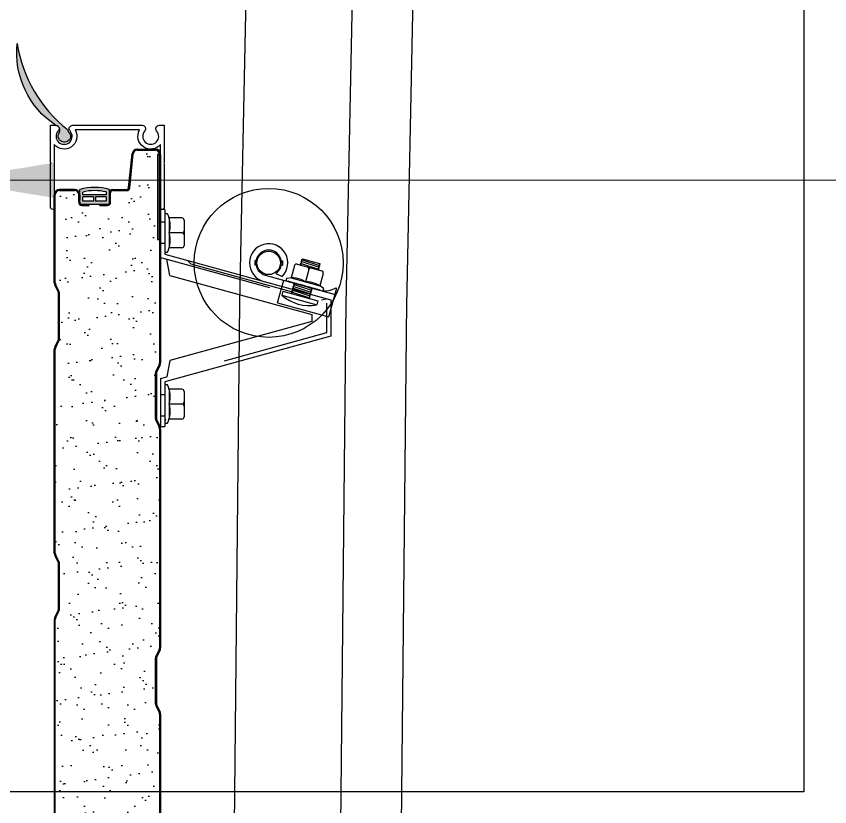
# Model space of a CAD drawing. Header units: millimetres. Extents: x 909 to 159266, y 137 to 21462.
# Drawn here: x 96331.7 to 96713.9, y 15149 to 15520.6 of the extents above; entities that cross this region are included whole.
import ezdxf

# ---------------------------------------------------------------- set-up
doc = ezdxf.new("R2010")
doc.units = ezdxf.units.MM
doc.header["$LTSCALE"] = 50
doc.header["$MEASUREMENT"] = 0
doc.linetypes.add('HIDDEN', pattern=[2, 1, -1])
doc.layers.add('OHD Panel', color=5, linetype='Continuous')
doc.layers.add('OHD Track', color=4, linetype='Continuous')
doc.styles.get("Standard").update_dxf_attribs({"font": 'NanumGothicBold.ttf'})
doc.dimstyles.new('ISO-25', dxfattribs={"dimtxt": 2.5, "dimasz": 2.5, "dimexe": 1.25, "dimexo": 0.625, "dimtad": 1, "dimtxsty": 'Standard', "dimcen": 2.5, "dimadec": 0, "dimazin": 0, "dimtfac": 1, "dimtmove": 0, "dimatfit": 3, "dimfxl": 1, "dimarcsym": 0})

# ---------------------------------------------------------------- blocks, each defined once
blk = doc.blocks.new('3인치 TOP HINGE 단면')
for p, q in [((167695.0146598873, -46776.09002861226, 2.23086956556949e-06), (167695.0146598874, -46798.61333372472, 2.23086956556949e-06)), ((167697.0146598874, -46776.09002861224, 2.23086956556949e-06), (167695.0146598874, -46776.09002861225, 2.23086956556949e-06)), ((167697.0146598874, -46776.09002861225, 2.23086956556949e-06), (167697.0146598874, -46797.09002861224, 2.23086956556949e-06)), ((167698.2396320476, -46778.09002861224, 2.23086956556949e-06), (167697.0146598873, -46778.09002861226, 2.23086956556949e-06)), ((167705.0146598873, -46780.09002861215, 2.23086956556949e-06), (167699.0146598873, -46780.09002861224, 2.23086956556949e-06)), ((167699.0146598873, -46780.09002861224, 2.23086956556949e-06), (167699.0146598874, -46794.09002861221, 2.23086956556949e-06)), ((167706.0146598873, -46781.09002861215, 2.23086956556949e-06), (167706.0146598874, -46793.09002861215, 2.23086956556949e-06)), ((167705.0146598874, -46787.09002861217, 2.23086956556949e-06), (167699.0146598874, -46787.09002861224, 2.23086956556949e-06)), ((167705.0146598874, -46794.09002861217, 2.23086956556949e-06), (167699.0146598874, -46794.09002861221, 2.23086956556949e-06)), ((167697.0146598875, -46796.09002861224, 2.23086956556949e-06), (167698.2396320478, -46796.09002861224, 2.23086956556949e-06)), ((167697.0146598874, -46797.09002861224, 2.23086956556949e-06), (167775.0146598874, -46818.59002861224, 2.23086956556949e-06)), ((167695.0146598874, -46798.61333372472, 2.23086956556949e-06), (167698.0146598874, -46799.44025680166, 2.23086956556949e-06)), ((167699.3603860672, -46807.07224921927, 2.23086956556949e-06), (167698.0146598874, -46799.44025680166, 2.23086956556949e-06)), ((167740.3882609627, -46800.2006870388, 2.23086956556949e-06), (167739.2965878759, -46800.2006870388, 2.23086956556949e-06)), ((167739.2965878759, -46800.2006870388, 2.23086956556949e-06), (167739.2965878759, -46802.2006870388, 2.23086956556949e-06)), ((167751.2049147891, -46800.2006870388, 2.23086956556949e-06), (167752.2965878759, -46800.2006870388, 2.23086956556949e-06)), ((167752.2965878759, -46800.2006870388, 2.23086956556949e-06), (167752.2965878759, -46802.2006870388, 2.23086956556949e-06)), ((167759.1603028955, -46801.77239440753, 2.23086956556949e-06), (167770.7288696056, -46804.96116600071, 2.23086956556949e-06)), ((167760.7401033922, -46802.20785223675, 2.23086956556949e-06), (167761.0023687574, -46802.0589276828, 2.23086956556949e-06)), ((167769.357021238, -46804.29329733111, 2.23086956556949e-06), (167760.8001751397, -46801.46789738462, 2.23086956556949e-06)), ((167761.0364734667, -46801.9351989697, 2.23086956556949e-06), (167760.8092287662, -46801.53500697642, 2.23086956556949e-06)), ((167760.8433334756, -46801.4112782634, 2.23086956556949e-06), (167761.24352547, -46801.18403356324, 2.23086956556949e-06)), ((167769.5981779505, -46803.41840321067, 2.23086956556949e-06), (167761.0413318525, -46800.59300326413, 2.23086956556949e-06)), ((167761.2776301793, -46801.06030485025, 2.23086956556949e-06), (167761.050385479, -46800.66011285494, 2.23086956556949e-06)), ((167761.0844901884, -46800.53638414192, 2.23086956556949e-06), (167761.4846821828, -46800.30913944179, 2.23086956556949e-06)), ((167769.8393346633, -46802.54350909016, 2.23086956556949e-06), (167761.2824885654, -46799.71810914365, 2.23086956556949e-06)), ((167761.5187868921, -46800.18541072865, 2.23086956556949e-06), (167761.291542192, -46799.78521873459, 2.23086956556949e-06)), ((167761.3256469014, -46799.66149002152, 2.23086956556949e-06), (167761.7720672346, -46799.40799505837, 2.23086956556949e-06)), ((167769.9050316261, -46801.62220170947, 2.23086956556949e-06), (167761.8409949077, -46799.3994223575, 2.23086956556949e-06)), ((167769.8302810366, -46802.4763994992, 2.23086956556949e-06), (167769.6030363363, -46802.07620750641, 2.23086956556949e-06)), ((167769.6371410456, -46801.9524787933, 2.23086956556949e-06), (167769.9257279567, -46801.78860783276, 2.23086956556949e-06)), ((167740.3882609627, -46802.2006870388, 2.23086956556949e-06), (167739.2965878759, -46802.2006870388, 2.23086956556949e-06)), ((167751.2049147891, -46802.2006870388, 2.23086956556949e-06), (167752.2965878759, -46802.2006870388, 2.23086956556949e-06)), ((167757.9305247036, -46802.47071066727, 2.23086956556949e-06), (167756.336138907, -46808.25499402234, 2.23086956556949e-06)), ((167764.6788552845, -46804.33082742996, 2.23086956556949e-06), (167763.0844694879, -46810.11511078502, 2.23086956556949e-06)), ((167769.0515975381, -46804.49884100773, 2.23086956556949e-06), (167769.3138629018, -46804.34991645422, 2.23086956556949e-06)), ((167769.3479676111, -46804.22618774117, 2.23086956556949e-06), (167769.1207229112, -46803.82599574619, 2.23086956556949e-06)), ((167769.1548276205, -46803.70226703309, 2.23086956556949e-06), (167769.5550196145, -46803.47502233293, 2.23086956556949e-06)), ((167769.5891243239, -46803.35129361979, 2.23086956556949e-06), (167769.3618796238, -46802.95110162577, 2.23086956556949e-06)), ((167769.3959843332, -46802.82737291262, 2.23086956556949e-06), (167769.7961763274, -46802.60012821241, 2.23086956556949e-06)), ((167699.3603860672, -46807.07224921927, 2.23086956556949e-06), (167766.0146598874, -46825.44490161843, 2.23086956556949e-06)), ((167744.2022020793, -46806.98497039387, 2.23086956556949e-06), (167776.979807758, -46816.01982324119, 2.23086956556949e-06)), ((167749.1277212201, -46806.1910327826, 2.23086956556949e-06), (167752.1148030207, -46807.61006746002, 2.23086956556949e-06)), ((167749.9555864848, -46819.98106857302, 2.23086956556949e-06), (167752.8786271119, -46809.37654908875, 2.23086956556949e-06)), ((167754.2020955587, -46808.47069552893, 2.23086956556949e-06), (167753.8765825231, -46809.65162654183, 2.23086956556949e-06)), ((167754.9057338356, -46809.6811659376, 2.23086956556949e-06), (167754.8406297489, -46809.91735750793, 2.23086956556949e-06)), ((167754.9057338356, -46809.6811659376, 2.23086956556949e-06), (167755.8046769748, -46810.18308847402, 2.23086956556949e-06)), ((167756.336138907, -46808.25499402234, 2.23086956556949e-06), (167769.8328000688, -46811.97522754771, 2.23086956556949e-06)), ((167771.4271858654, -46806.19094419265, 2.23086956556949e-06), (167769.8328000688, -46811.97522754771, 2.23086956556949e-06)), ((167755.8697810615, -46809.9468969037, 2.23086956556949e-06), (167755.8046769748, -46810.18308847402, 2.23086956556949e-06)), ((167755.8697810615, -46809.9468969037, 2.23086956556949e-06), (167756.7687242006, -46810.44881944012, 2.23086956556949e-06)), ((167766.4743005457, -46812.86993753078, 2.23086956556949e-06), (167767.3732436849, -46813.3718600672, 2.23086956556949e-06)), ((167767.4383477716, -46813.13566849686, 2.23086956556949e-06), (167767.3732436849, -46813.3718600672, 2.23086956556949e-06)), ((167767.4383477716, -46813.13566849686, 2.23086956556949e-06), (167768.3372909107, -46813.6375910333, 2.23086956556949e-06)), ((167768.4023949974, -46813.40139946296, 2.23086956556949e-06), (167768.3372909107, -46813.6375910333, 2.23086956556949e-06)), ((167768.4023949974, -46813.40139946296, 2.23086956556949e-06), (167769.3013381366, -46813.9033219994, 2.23086956556949e-06)), ((167771.5549456239, -46813.2538529187, 2.23086956556949e-06), (167771.2714501458, -46814.28234814153, 2.23086956556949e-06)), ((167774.0567671309, -46826.62434272547, 2.23086956556949e-06), (167777.6562462363, -46813.56576736622, 2.23086956556949e-06)), ((167752.5140195072, -46814.46251618405, 2.23086956556949e-06), (167751.982557575, -46816.39061063575, 2.23086956556949e-06)), ((167751.982557575, -46816.39061063575, 2.23086956556949e-06), (167768.3713604144, -46820.9080370594, 2.23086956556949e-06)), ((167752.5140195072, -46814.46251618405, 2.23086956556949e-06), (167768.9028223466, -46818.97994260772, 2.23086956556949e-06)), ((167769.3664422233, -46813.66713042906, 2.23086956556949e-06), (167769.3013381366, -46813.9033219994, 2.23086956556949e-06)), ((167769.3664422233, -46813.66713042906, 2.23086956556949e-06), (167770.2653853624, -46814.16905296549, 2.23086956556949e-06)), ((167749.9555864848, -46819.98106857302, 2.23086956556949e-06), (167774.0567671309, -46826.62434272547, 2.23086956556949e-06)), ((167768.9028223466, -46818.97994260772, 2.23086956556949e-06), (167768.3713604144, -46820.9080370594, 2.23086956556949e-06)), ((167775.0146598874, -46818.59002861224, 2.23086956556949e-06), (167775.0146598874, -46835.59002861224, 2.23086956556949e-06)), ((167766.0146598874, -46828.73515560605, 2.23086956556949e-06), (167699.3603860672, -46847.10780800523, 2.23086956556949e-06)), ((167766.0146598874, -46825.44490161843, 2.23086956556949e-06), (167766.0146598874, -46828.73515560605, 2.23086956556949e-06)), ((167775.0146598874, -46835.59002861224, 2.23086956556949e-06), (167697.0146598874, -46857.09002861224, 2.23086956556949e-06)), ((167699.3603860672, -46847.10780800523, 2.23086956556949e-06), (167698.0146598874, -46854.73980042284, 2.23086956556949e-06)), ((167695.0146598874, -46855.56672349976, 2.23086956556949e-06), (167698.0146598874, -46854.73980042284, 2.23086956556949e-06)), ((167695.0146598874, -46855.56672349976, 2.23086956556949e-06), (167695.0146598874, -46878.09002861224, 2.23086956556949e-06)), ((167697.0146598874, -46857.09002861224, 2.23086956556949e-06), (167697.0146598874, -46878.09002861224, 2.23086956556949e-06)), ((167698.2396320476, -46858.59002861224, 2.23086956556949e-06), (167697.0146598873, -46858.59002861226, 2.23086956556949e-06)), ((167705.0146598873, -46860.59002861215, 2.23086956556949e-06), (167699.0146598873, -46860.59002861224, 2.23086956556949e-06)), ((167699.0146598873, -46860.59002861224, 2.23086956556949e-06), (167699.0146598874, -46874.59002861221, 2.23086956556949e-06)), ((167706.0146598873, -46861.59002861215, 2.23086956556949e-06), (167706.0146598874, -46873.59002861215, 2.23086956556949e-06)), ((167705.0146598874, -46867.59002861217, 2.23086956556949e-06), (167699.0146598874, -46867.59002861224, 2.23086956556949e-06)), ((167697.2596598874, -46874.59002861226, 2.23086956556949e-06), (167697.0146598875, -46875.59002861224, 2.23086956556949e-06)), ((167705.0146598874, -46874.59002861217, 2.23086956556949e-06), (167699.0146598874, -46874.59002861221, 2.23086956556949e-06)), ((167695.0146598874, -46878.09002861224, 2.23086956556949e-06), (167697.0146598874, -46878.09002861224, 2.23086956556949e-06)), ((167697.0146598875, -46876.59002861224, 2.23086956556949e-06), (167698.2396320478, -46876.59002861224, 2.23086956556949e-06))]:
    blk.add_line(p, q)
at = {"color": 5, "linetype": 'HIDDEN'}
for p, q in [((167697.0146598874, -46782.09002861224, 2.23086956556949e-06), (167695.0146598874, -46782.09002861224, 2.23086956556949e-06)), ((167697.0146598874, -46792.09002861224, 2.23086956556949e-06), (167695.0146598874, -46792.09002861224, 2.23086956556949e-06)), ((167698.0146598874, -46799.44025680164, 2.23086956556949e-06), (167773.0146598874, -46820.11333372472, 2.23086956556949e-06)), ((167709.177867632, -46801.68745996833, 2.23086956556949e-06), (167707.45944853, -46799.96904086631, 2.23086956556949e-06)), ((167709.177867632, -46801.68745996833, 2.23086956556949e-06), (167770.6584864667, -46818.63404080096, 2.23086956556949e-06)), ((167765.5831809074, -46815.97047445428, 2.23086956556949e-06), (167757.0263348092, -46813.1450745077, 2.23086956556949e-06)), ((167757.2626331361, -46813.61237609276, 2.23086956556949e-06), (167757.0353884357, -46813.21218409848, 2.23086956556949e-06)), ((167757.0694931451, -46813.08845538543, 2.23086956556949e-06), (167757.4696851394, -46812.86121068537, 2.23086956556949e-06)), ((167765.8243376198, -46815.09558033373, 2.23086956556949e-06), (167757.2674915219, -46812.27018038726, 2.23086956556949e-06)), ((167757.5037898489, -46812.7374819723, 2.23086956556949e-06), (167757.2765451485, -46812.33728997802, 2.23086956556949e-06)), ((167757.3106498579, -46812.21356126497, 2.23086956556949e-06), (167757.7108418522, -46811.98631656491, 2.23086956556949e-06)), ((167766.0654943328, -46814.22068621322, 2.23086956556949e-06), (167757.5086482346, -46811.39528626672, 2.23086956556949e-06)), ((167757.7449465615, -46811.86258785181, 2.23086956556949e-06), (167757.517701861, -46811.46239585853, 2.23086956556949e-06)), ((167757.5518065704, -46811.33866714551, 2.23086956556949e-06), (167757.9519985648, -46811.11142244535, 2.23086956556949e-06)), ((167757.9861032741, -46810.98769373236, 2.23086956556949e-06), (167757.8492298315, -46810.74665112043, 2.23086956556949e-06)), ((167766.3066510453, -46813.34579209279, 2.23086956556949e-06), (167761.3950986983, -46811.72403805167, 2.23086956556949e-06)), ((167765.8633007153, -46813.6296559152, 2.23086956556949e-06), (167766.2634927093, -46813.40241121504, 2.23086956556949e-06)), ((167766.2975974187, -46813.2786825019, 2.23086956556949e-06), (167766.1607239765, -46813.03763989116, 2.23086956556949e-06)), ((167765.100867482, -46817.72026269519, 2.23086956556949e-06), (167756.5440213838, -46814.8948627487, 2.23086956556949e-06)), ((167756.7803197107, -46815.36216433367, 2.23086956556949e-06), (167756.5530750104, -46814.96197233956, 2.23086956556949e-06)), ((167756.5764542411, -46815.58228986071, 2.23086956556949e-06), (167756.7462150014, -46815.4858930467, 2.23086956556949e-06)), ((167756.5871797196, -46814.83824362751, 2.23086956556949e-06), (167756.9873717142, -46814.61099892622, 2.23086956556949e-06)), ((167765.3420241947, -46816.84536857477, 2.23086956556949e-06), (167756.7851780966, -46814.0199686282, 2.23086956556949e-06)), ((167757.0214764235, -46814.48727021318, 2.23086956556949e-06), (167756.7942317232, -46814.08707821906, 2.23086956556949e-06)), ((167756.8283364325, -46813.96334950592, 2.23086956556949e-06), (167757.2285284268, -46813.7361048059, 2.23086956556949e-06)), ((167764.8197571532, -46817.17404439898, 2.23086956556949e-06), (167765.298865859, -46816.90198769562, 2.23086956556949e-06)), ((167765.0918138552, -46817.65315310536, 2.23086956556949e-06), (167764.8197571532, -46817.17404439898, 2.23086956556949e-06)), ((167765.3329705684, -46816.77825898259, 2.23086956556949e-06), (167765.105725868, -46816.37806698993, 2.23086956556949e-06)), ((167765.1398305773, -46816.25433827672, 2.23086956556949e-06), (167765.5400225715, -46816.02709357657, 2.23086956556949e-06)), ((167765.5741272808, -46815.90336486344, 2.23086956556949e-06), (167765.3468825805, -46815.50317286934, 2.23086956556949e-06)), ((167765.3809872899, -46815.37944415629, 2.23086956556949e-06), (167765.7811792838, -46815.1521994559, 2.23086956556949e-06)), ((167765.8152839931, -46815.02847074279, 2.23086956556949e-06), (167765.5880392929, -46814.62827875014, 2.23086956556949e-06)), ((167765.6221440022, -46814.50455003703, 2.23086956556949e-06), (167766.0223359966, -46814.27730533632, 2.23086956556949e-06)), ((167766.0564407059, -46814.15357662328, 2.23086956556949e-06), (167765.829196006, -46813.75338462829, 2.23086956556949e-06)), ((167764.8879483844, -46817.87327863097, 2.23086956556949e-06), (167765.0577091462, -46817.7768818161, 2.23086956556949e-06)), ((167770.6584864667, -46818.63404080096, 2.23086956556949e-06), (167773.0146598874, -46818.03874656096, 2.23086956556949e-06)), ((167773.0146598874, -46820.11333372472, 2.23086956556949e-06), (167773.0146598874, -46834.06672349976, 2.23086956556949e-06)), ((167773.0146598874, -46834.06672349976, 2.23086956556949e-06), (167698.0146598874, -46854.73980042284, 2.23086956556949e-06)), ((167695.0146598874, -46863.09002861224, 2.23086956556949e-06), (167697.0146598874, -46863.09002861224, 2.23086956556949e-06)), ((167695.0146598874, -46873.09002861224, 2.23086956556949e-06), (167697.0146598874, -46873.09002861224, 2.23086956556949e-06))]:
    blk.add_line(p, q, dxfattribs=at)
at = {"color": 0}
for p, q in [((167756.8338282873, -46810.21262786978, 2.23086956556949e-06), (167756.7687242006, -46810.44881944012, 2.23086956556949e-06)), ((167756.8338282873, -46810.21262786978, 2.23086956556949e-06), (167757.7327714264, -46810.71455040622, 2.23086956556949e-06)), ((167757.7978755131, -46810.47835883588, 2.23086956556949e-06), (167757.7327714264, -46810.71455040622, 2.23086956556949e-06)), ((167757.7978755131, -46810.47835883588, 2.23086956556949e-06), (167758.6968186523, -46810.98028137232, 2.23086956556949e-06)), ((167758.761922739, -46810.74408980198, 2.23086956556949e-06), (167758.6968186523, -46810.98028137232, 2.23086956556949e-06)), ((167758.761922739, -46810.74408980198, 2.23086956556949e-06), (167759.6608658781, -46811.24601233842, 2.23086956556949e-06)), ((167759.7259699648, -46811.00982076809, 2.23086956556949e-06), (167759.6608658781, -46811.24601233842, 2.23086956556949e-06)), ((167759.7259699648, -46811.00982076809, 2.23086956556949e-06), (167760.624913104, -46811.51174330451, 2.23086956556949e-06)), ((167760.6900171907, -46811.27555173419, 2.23086956556949e-06), (167760.624913104, -46811.51174330451, 2.23086956556949e-06)), ((167760.6900171907, -46811.27555173419, 2.23086956556949e-06), (167761.5889603298, -46811.77747427061, 2.23086956556949e-06)), ((167761.6540644165, -46811.54128270029, 2.23086956556949e-06), (167761.5889603298, -46811.77747427061, 2.23086956556949e-06)), ((167761.6540644165, -46811.54128270029, 2.23086956556949e-06), (167762.5530075557, -46812.04320523671, 2.23086956556949e-06)), ((167762.6181116424, -46811.80701366637, 2.23086956556949e-06), (167762.5530075557, -46812.04320523671, 2.23086956556949e-06)), ((167762.6181116424, -46811.80701366637, 2.23086956556949e-06), (167763.5170547815, -46812.30893620281, 2.23086956556949e-06)), ((167763.5821588682, -46812.07274463247, 2.23086956556949e-06), (167763.5170547815, -46812.30893620281, 2.23086956556949e-06)), ((167763.5821588682, -46812.07274463247, 2.23086956556949e-06), (167764.4811020074, -46812.57466716891, 2.23086956556949e-06)), ((167764.5462060941, -46812.33847559858, 2.23086956556949e-06), (167764.4811020074, -46812.57466716891, 2.23086956556949e-06)), ((167764.5462060941, -46812.33847559858, 2.23086956556949e-06), (167765.4451492332, -46812.840398135, 2.23086956556949e-06)), ((167765.5102533199, -46812.60420656468, 2.23086956556949e-06), (167765.4451492332, -46812.840398135, 2.23086956556949e-06)), ((167765.5102533199, -46812.60420656468, 2.23086956556949e-06), (167766.409196459, -46813.1061291011, 2.23086956556949e-06)), ((167766.4743005457, -46812.86993753078, 2.23086956556949e-06), (167766.409196459, -46813.1061291011, 2.23086956556949e-06))]:
    blk.add_line(p, q, dxfattribs=at)
for radius in [35, 5.5]:
    blk.add_circle((167745.7965878759, -46801.2006870388, 2.23086956556949e-06), radius)
for centre, radius, start, end in [((167687.0146598873, -46783.59002861236, 2.23086956556949e-06), 12.50000000000588, 343.7397952916214, 26.10388113808303), ((167705.0146598873, -46781.09002861217, 2.23086956556949e-06), 1, 1.667526652835144e-09, 90), ((167705.0146598874, -46786.09002861217, 2.23086956556949e-06), 1, 270, 1.667526652835144e-09), ((167687.0146598874, -46790.59002861237, 2.23086956556949e-06), 12.50000000002234, 333.8961188648969, 16.26020470837866), ((167705.0146598874, -46788.09002861217, 2.23086956556949e-06), 1, 1.667526652835144e-09, 90), ((167705.0146598874, -46793.09002861215, 2.23086956556949e-06), 1, 270, 1.667526652835144e-09), ((167745.7965878759, -46801.2006870388, 2.23086956556949e-06), 9, 314.5896085614258, 254.5896085625459), ((167745.7965878759, -46801.2006870388, 2.23086956556949e-06), 6, 303.7237260895293, 254.5896085625459), ((167758.8945719294, -46802.73644163337, 2.23086956556949e-06), 1, 74.5896085625459, 164.5896085615205), ((167760.8881454775, -46801.49019497466, 2.23086956556949e-06), 0.09075220560105306, 119.5896085620088, 209.5896085622147), ((167760.9575567555, -46801.98001097156, 2.23086956556949e-06), 0.09075220560105306, 299.5896085524942, 29.58960856221464), ((167761.1293021904, -46800.61530085324, 2.23086956556949e-06), 0.09075220560105306, 119.5896085620088, 209.5896084949947), ((167761.1987134681, -46801.10511685215, 2.23086956556949e-06), 0.09075220560105306, 299.5896086366757, 29.58960856221464), ((167761.3704589032, -46799.74040673269, 2.23086956556949e-06), 0.09075220560105306, 119.5896085620088, 209.5896085622147), ((167761.4398701808, -46800.23022273046, 2.23086956556949e-06), 0.09075220560105306, 299.5896085543559, 29.58960856221464), ((167761.8168792364, -46799.48691176953, 2.23086956556949e-06), 0.09075220560105306, 74.5896085659826, 119.5896085620088), ((167769.6819530476, -46802.0313955046, 2.23086956556949e-06), 0.09075220560105306, 119.5896085582853, 209.5896085622147), ((167769.8809159548, -46801.7096911215, 2.23086956556949e-06), 0.09075220560105306, 299.5896085620088, 74.5896085659826), ((167763.7148080586, -46804.06509646386, 2.23086956556949e-06), 1, 344.5896085615205, 74.5896085625459), ((167765.6429025103, -46804.59655839606, 2.23086956556949e-06), 1, 74.5896085625459, 164.5896085615205), ((167769.1996396224, -46803.78118374433, 2.23086956556949e-06), 0.09075220560105306, 119.5896085696617, 209.5896085622147), ((167769.2690508999, -46804.27099974304, 2.23086956556949e-06), 0.09075220560105306, 299.5896086617019, 29.58960856221464), ((167769.4407963351, -46802.90628962388, 2.23086956556949e-06), 0.09075220560105306, 119.5896085620088, 209.5896085622147), ((167769.5102076126, -46803.39610562168, 2.23086956556949e-06), 0.09075220560105306, 299.5896085620088, 29.58960856221464), ((167769.7513643255, -46802.52121150124, 2.23086956556949e-06), 0.09075220560105306, 299.5896085620088, 29.58960864360355), ((167770.4631386395, -46805.92521322655, 2.23086956556949e-06), 1, 344.5896085615205, 74.5896085625459), ((167756.5215326042, -46820.75361911381, 2.23086956556949e-06), 12.50000000000588, 58.32940385302559, 100.6934896997081), ((167763.2698631852, -46822.61373587651, 2.23086956556949e-06), 12.50000000002234, 48.48572742493568, 90.84981327068988), ((167772.0245090684, -46803.07156954489, 2.23086956556949e-06), 11.23604265226846, 260.992671859917, 297.9738149302104), ((167777.190135997, -46813.46092631991, 2.23086956556949e-06), 0.4777555862336021, 341.8556509205213, 77.32356620288586), ((167764.7109936037, -46802.20026805662, 2.23086956556949e-06), 19.06249999999929, 228.1085687315809, 281.0706483926314), ((167687.0146598873, -46864.09002861236, 2.23086956556949e-06), 12.50000000000588, 343.7397952916214, 26.10388113808303), ((167705.0146598873, -46861.59002861217, 2.23086956556949e-06), 1, 1.667526652835144e-09, 90), ((167705.0146598874, -46866.59002861217, 2.23086956556949e-06), 1, 270, 1.667526652835144e-09), ((167687.0146598874, -46871.09002861237, 2.23086956556949e-06), 12.50000000002234, 333.8961188648969, 16.26020470837866), ((167705.0146598874, -46868.59002861217, 2.23086956556949e-06), 1, 1.667526652835144e-09, 90), ((167705.0146598874, -46873.59002861215, 2.23086956556949e-06), 1, 270, 1.667526652835144e-09)]:
    blk.add_arc(centre, radius, start, end)
at = {"color": 5, "linetype": 'HIDDEN'}
for centre, start, end in [((167757.1143051471, -46813.16737209678, 2.23086956556949e-06), 119.5896085620088, 209.5896085622147), ((167757.1837164248, -46813.65718809457, 2.23086956556949e-06), 299.5896085582852, 29.58960856221464), ((167757.3554618597, -46812.29247797625, 2.23086956556949e-06), 119.5896085620088, 209.5896085622147), ((167757.4248731375, -46812.78229397412, 2.23086956556949e-06), 299.5896085524942, 29.58960856221464), ((167757.5966185723, -46811.41758385676, 2.23086956556949e-06), 119.5896085620088, 209.5896085622147), ((167757.6660298503, -46811.90739985366, 2.23086956556949e-06), 299.5896085524942, 29.58960856221464), ((167757.9071865629, -46811.03250573426, 2.23086956556949e-06), 299.5896086366757, 29.58960856221464), ((167766.2186807075, -46813.32349450378, 2.23086956556949e-06), 299.5896085620088, 29.58960856221464), ((167756.6319917215, -46814.91716033877, 2.23086956556949e-06), 119.5896085620088, 209.5896084949947), ((167756.7014029994, -46815.40697633555, 2.23086956556949e-06), 299.5896086406051, 29.58960856221464), ((167756.8731484345, -46814.04226621725, 2.23086956556949e-06), 119.5896085620088, 209.5896085760211), ((167756.9425597122, -46814.53208221507, 2.23086956556949e-06), 299.5896086406051, 29.58960856221464), ((167765.1846425792, -46816.33325498796, 2.23086956556949e-06), 119.5896085620088, 209.5896086570475), ((167765.2540538571, -46816.82307098445, 2.23086956556949e-06), 299.5896085620088, 29.58960856221464), ((167765.4257992918, -46815.45836086746, 2.23086956556949e-06), 119.5896085620088, 209.5896085622147), ((167765.4952105695, -46815.94817686525, 2.23086956556949e-06), 299.589608573591, 29.58960856221464), ((167765.6669560041, -46814.58346674828, 2.23086956556949e-06), 119.5896085620088, 209.5896085622147), ((167765.736367282, -46815.07328274474, 2.23086956556949e-06), 299.5896085659381, 29.58960865704753), ((167765.9081127172, -46813.70857262643, 2.23086956556949e-06), 119.5896085696617, 209.5896085622147), ((167765.9775239947, -46814.19838862514, 2.23086956556949e-06), 299.5896086617019, 29.58960856221464), ((167765.0128971438, -46817.69796510717, 2.23086956556949e-06), 299.5896086617019, 29.58960856221464)]:
    blk.add_arc(centre, 0.09075220560105306, start, end, dxfattribs=at)
blk = doc.blocks.new('A$C1B0F701D')
at = {"layer": 'OHD Panel'}
for p, q in [((2.500012187287211, 500.9999968521297), (9.500012187287211, 500.9999968521297)), ((9.500012187287211, 500.9999968521297), (2.500012187287211, 500.9999968521297)), ((1.218728721141815e-05, 457.0901667959988), (1.218728721141815e-05, 498.4999968521297)), ((0.5000121872872114, 457.0901667959988), (0.5000121872872114, 498.4999968521297)), ((2.500012187287211, 500.4999968521297), (9.500012187287211, 500.4999968521297)), ((11.50001218728721, 498.4999968521297), (11.50001218728721, 495.9999968521297)), ((11.50001218728721, 494.9999968521297), (11.50001218728721, 498.4999968521297)), ((12.00001218728721, 498.4999968521297), (12.00001218728721, 495.9999968521297)), ((12.00001218728721, 494.9999968521297), (12.00001218728721, 498.4999968521297)), ((16.50001218728721, 493.9999968521297), (13.00001218728721, 493.9999968521297)), ((13.00001218728721, 493.4999968521297), (16.50001218728721, 493.4999968521297)), ((16.50001218728721, 493.4999968521297), (16.50001218728721, 493.9999968521297)), ((1.788866569288075, 452.922288088128), (0.2639442104846239, 455.9721328075975)), ((2.236080165021122, 453.1458948869258), (0.7111578052863479, 456.1957396063954)), ((2.000012187287211, 430.9721328075975), (2.000012187287211, 452.0278608985245)), ((2.500012187287211, 430.9721328075975), (2.500012187287211, 452.0278608985245)), ((0.2639442104846239, 427.0278608985245), (1.788866569288075, 430.0777056161314)), ((0.7111578052863479, 426.8042540997267), (2.236080165021122, 429.8540988191962)), ((1.218728721141815e-05, 330.0901667959988), (1.218728721141815e-05, 425.9098269082606)), ((0.5000121872872114, 330.0901667959988), (0.5000121872872114, 425.9098269082606)), ((1.788866569288075, 325.922288088128), (0.2639442104846239, 328.9721328075975)), ((2.236080165021122, 326.1458948869258), (0.7111578052863479, 329.1957396063954)), ((2.000012187287211, 303.9721328075975), (2.000012187287211, 325.0278608985245)), ((2.500012187287211, 303.9721328075975), (2.500012187287211, 325.0278608985245)), ((0.2639442104846239, 300.0278608985245), (1.788866569288075, 303.0777056161314)), ((0.7111578052863479, 299.8042540997267), (2.236080165021122, 302.8540988191962)), ((1.218728721141815e-05, 298.9098269082606), (1.218728721141815e-05, 203.0901667959988)), ((0.5000121872872114, 203.0901667959988), (0.5000121872872114, 298.9098269082606)), ((1.788866569288075, 198.922288088128), (0.2639442104846239, 201.9721328075975)), ((2.236080165021122, 199.1458948869258), (0.7111578052863479, 202.1957396063954)), ((2.000012187287211, 176.9721328075975), (2.000012187287211, 198.0278608985245)), ((2.500012187287211, 176.9721328075975), (2.500012187287211, 198.0278608985245)), ((0.2639442104846239, 173.0278608985245), (1.788866569288075, 176.0777056161314)), ((0.7111578052863479, 172.8042540997267), (2.236080165021122, 175.8540988191962)), ((1.218728721141815e-05, 171.9098269082606), (1.218728721141815e-05, 76.09016679599881)), ((0.5000121872872114, 76.09016679599881), (0.5000121872872114, 171.9098269082606)), ((1.788866569288075, 71.92228808812797), (0.2639442104846239, 74.97213280759752)), ((2.236080165021122, 72.14589488692582), (0.7111578052863479, 75.19573960639536)), ((2.000012187287211, 49.97213280759752), (2.000012187287211, 71.02786089852452)), ((2.500012187287211, 49.97213280759752), (2.500012187287211, 71.02786089852452)), ((0.2639442104846239, 46.02786089852452), (1.788866569288075, 49.07770561613142)), ((0.7111578052863479, 45.80425409972668), (2.236080165021122, 48.85409881919622)), ((1.218728721141815e-05, 3.499996852129698), (1.218728721141815e-05, 44.90982690826058)), ((0.5000121872872114, 3.499996852129698), (0.5000121872872114, 44.90982690826058)), ((13.00001218728721, 8.499996852129698), (16.50001218728721, 8.499996852129698)), ((16.50001218728721, 7.999996852129698), (13.00001218728721, 7.999996852129698)), ((16.50001218728721, 8.499996852129698), (16.50001218728721, 7.999996852129698)), ((11.50001218728721, 6.999996852129698), (11.50001218728721, 3.499996852129698)), ((12.00001218728721, 6.999996852129698), (12.00001218728721, 3.499996852129698)), ((9.500012187287211, 1.499996852129698), (2.500012187287211, 1.499996852129698)), ((9.500012187287211, 0.9999968521296978), (2.500012187287211, 0.9999968521296978))]:
    blk.add_line(p, q, dxfattribs=at)
for centre, radius, start, end in [((2.500012187287211, 498.4999968521297), 2.5, 90, 180), ((9.500012187287211, 498.4999968521297), 2.5, 0, 90), ((2.500012187287211, 498.4999968521297), 2.000000000001364, 90, 180), ((9.500012187287211, 498.4999968521297), 1.999999999998408, 0, 90), ((13.00001218728721, 494.9999968521297), 1.5, 180, 270), ((13.00001218728721, 494.9999968521297), 1, 180, 270), ((2.500012187287211, 457.0901667959988), 2.5, 180, 206.5650512009417), ((2.500012187287211, 457.0901667959988), 2, 180, 206.5650512009417), ((1.218728721141815e-05, 452.0278608985245), 2, 0, 26.56505120094169), ((1.218728721141815e-05, 452.0278608985245), 2.5, 0, 26.56505120094169), ((1.218728721141815e-05, 430.9721328075975), 2, 333.4349487990583, 0), ((1.218728721141815e-05, 430.9721328075975), 2.5, 333.4349487990583, 0), ((2.500012187287211, 425.9098269082606), 2.5, 153.4349487990583, 180), ((2.500012187287211, 425.9098269082606), 2, 153.4349487990583, 180), ((2.500012187287211, 330.0901667959988), 2.5, 180, 206.5650512009417), ((2.500012187287211, 330.0901667959988), 2, 180, 206.5650512009417), ((1.218728721141815e-05, 325.0278608985245), 2, 0, 26.56505120094169), ((1.218728721141815e-05, 325.0278608985245), 2.5, 0, 26.56505120094169), ((1.218728721141815e-05, 303.9721328075975), 2, 333.4349487990583, 0), ((1.218728721141815e-05, 303.9721328075975), 2.5, 333.4349487990583, 0), ((2.500012187287211, 298.9098269082606), 2.5, 153.4349487990583, 180), ((2.500012187287211, 298.9098269082606), 2, 153.4349487990583, 180), ((2.500012187287211, 203.0901667959988), 2.5, 180, 206.5650512009417), ((2.500012187287211, 203.0901667959988), 2, 180, 206.5650512009417), ((1.218728721141815e-05, 198.0278608985245), 2, 0, 26.56505120094169), ((1.218728721141815e-05, 198.0278608985245), 2.5, 0, 26.56505120094169), ((1.218728721141815e-05, 176.9721328075975), 2, 333.4349487990583, 0), ((1.218728721141815e-05, 176.9721328075975), 2.5, 333.4349487990583, 0), ((2.500012187287211, 171.9098269082606), 2.5, 153.4349487990583, 180), ((2.500012187287211, 171.9098269082606), 2, 153.4349487990583, 180), ((2.500012187287211, 76.09016679599881), 2.5, 180, 206.5650512009417), ((2.500012187287211, 76.09016679599881), 2, 180, 206.5650512009417), ((1.218728721141815e-05, 71.02786089852452), 2, 0, 26.56505120094169), ((1.218728721141815e-05, 71.02786089852452), 2.5, 0, 26.56505120094169), ((1.218728721141815e-05, 49.97213280759752), 2, 333.4349487990583, 0), ((1.218728721141815e-05, 49.97213280759752), 2.5, 333.4349487990583, 0), ((2.500012187287211, 44.90982690826058), 2.5, 153.4349487990583, 180), ((2.500012187287211, 44.90982690826058), 2, 153.4349487990583, 180), ((13.00001218728721, 6.999996852129698), 1.5, 90, 180), ((13.00001218728721, 6.999996852129698), 1, 90, 180), ((2.500012187287211, 3.499996852129698), 2.5, 180, 270), ((2.500012187287211, 3.499996852129698), 2.000000000000114, 180, 270), ((9.500012187287211, 3.499996852129698), 2.5, 270, 0), ((9.500012187287211, 3.499996852129698), 2.000000000000057, 270, 0)]:
    blk.add_arc(centre, radius, start, end, dxfattribs=at)
blk = doc.blocks.new('A$C2BEC2C56')
h = blk.add_hatch(color=256)
h.dxf.hatch_style = 1
h.paths.add_polyline_path([(26.9999999506399, 477.5), (27.9999999506399, 477.5), (27.9999999506399, 517.5), (26.9999999506399, 517.5)])
h = blk.add_hatch(color=256)
h.dxf.hatch_style = 1
h.paths.add_polyline_path([(26.9999999506399, 22.5), (27.9999999506399, 22.5), (27.9999999506399, 62.5), (26.9999999506399, 62.5)])
for p, q in [((26.9999999506399, 517.5), (26.9999999506399, 477.5)), ((27.9999999506399, 517.5), (26.9999999506399, 517.5)), ((27.9999999506399, 477.5), (27.9999999506399, 517.5)), ((26.9999999506399, 477.5), (27.9999999506399, 477.5)), ((26.9999999506399, 62.5), (26.9999999506399, 22.5)), ((26.9999999506399, 22.5), (27.9999999506399, 22.5))]:
    blk.add_line(p, q)
at = {"layer": 'OHD Panel'}
for p, q in [((17.6371212657541, 520), (25.9999999506399, 520)), ((13.48071060795337, 501.8953152168542), (15.15085763391107, 517.7617119625211)), ((13.97796333394945, 501.84297282435), (15.64811035990715, 517.7093695700169)), ((17.6371212657541, 519.5), (25.9999999506399, 519.5)), ((27.9999999506399, 517.5), (27.9999999506399, 419.5901699438691)), ((28.4999999506399, 517.5), (28.4999999506399, 419.5901699438691)), ((5.999999950639904, 501), (12.48620515409857, 501)), ((4.499999950639904, 495), (4.499999950639904, 499.5)), ((4.999999950639904, 495), (4.999999950639904, 499.5)), ((5.999999950639904, 500.5), (12.48620515409857, 500.5)), ((-4.936009645462036e-08, 494), (3.499999950639904, 494)), ((-4.936009645462036e-08, 493.5), (-4.936009645462036e-08, 494)), ((-4.936009645462036e-08, 493.5), (3.499999950639904, 493.5)), ((27.78885433264077, 418.695742752403), (26.26393197290599, 415.6458980347961)), ((28.23606792837381, 418.4721359554678), (26.71114556863904, 415.4222912359983)), ((25.9999999506399, 414.5278640463948), (25.9999999506399, 393.4721359554678)), ((26.4999999506399, 414.5278640463948), (26.4999999506399, 393.4721359554678)), ((26.26393197290599, 392.3541019670665), (27.78885433264077, 389.304257247597)), ((26.71114556863904, 392.5777087640017), (28.23606792837381, 389.5278640463948)), ((27.9999999506399, 388.4098300561309), (27.9999999506399, 285.5901699438691)), ((28.4999999506399, 388.4098300561309), (28.4999999506399, 285.5901699438691)), ((27.78885433264077, 284.695742752403), (26.26393197290599, 281.6458980347961)), ((28.23606792837381, 284.4721359554678), (26.71114556863904, 281.4222912359983)), ((25.9999999506399, 280.5278640463948), (25.9999999506399, 259.4721359554678)), ((26.4999999506399, 280.5278640463948), (26.4999999506399, 259.4721359554678)), ((26.26393197290599, 258.3541019670665), (27.78885433264077, 255.304257247597)), ((26.71114556863904, 258.5777087640017), (28.23606792837381, 255.5278640463948)), ((27.9999999506399, 254.4098300561309), (27.9999999506399, 151.5901699438691)), ((28.4999999506399, 254.4098300561309), (28.4999999506399, 151.5901699438691)), ((27.78885433264077, 150.695742752403), (26.26393197290599, 147.6458980347961)), ((28.23606792837381, 150.4721359554678), (26.71114556863904, 147.4222912359983)), ((25.9999999506399, 146.5278640463948), (25.9999999506399, 125.4721359554678)), ((26.4999999506399, 146.5278640463948), (26.4999999506399, 125.4721359554678)), ((26.26393197290599, 124.3541019670665), (27.78885433264077, 121.304257247597)), ((26.71114556863904, 124.5777087640017), (28.23606792837381, 121.5278640463948)), ((27.9999999506399, 120.4098300561309), (27.9999999506399, 22.5)), ((28.4999999506399, 120.4098300561309), (28.4999999506399, 22.5)), ((27.9999999506399, 62.5), (26.9999999506399, 62.5)), ((27.9999999506399, 22.5), (27.9999999506399, 62.5)), ((25.9999999506399, 20.5), (15.38646690081805, 20.5)), ((25.9999999506399, 20), (15.38646690081805, 20)), ((12.9002032680437, 18.26171196252108), (11.32429994922131, 3.290630431845784)), ((13.3974559949711, 18.20936957001686), (11.82155267614871, 3.238288039341569)), ((3.499999950639904, 8.5), (-4.936009645462036e-08, 8.5)), ((-4.936009645462036e-08, 8.5), (-4.936009645462036e-08, 8)), ((3.499999950639904, 8), (-4.936009645462036e-08, 8)), ((4.499999950639904, 3.5), (4.499999950639904, 7)), ((4.999999950639904, 3.5), (4.999999950639904, 7)), ((9.33528904337436, 1.5), (6.999999950639904, 1.5)), ((9.33528904337436, 1), (6.999999950639904, 1))]:
    blk.add_line(p, q, dxfattribs=at)
for centre, radius, start, end in [((17.6371212657541, 517.5), 2.499999999999688, 90, 173.9909940145751), ((25.9999999506399, 517.5), 2.5, 0, 90), ((17.6371212657541, 517.5), 1.999999999998641, 90, 173.9909940145751), ((25.9999999506399, 517.5), 2, 0, 90), ((5.999999950639904, 499.5), 1.5, 90, 180), ((12.48620515409857, 502), 0.9999999999990621, 270, 353.9909940145752), ((12.48620515409857, 502), 1.499999999999716, 270, 353.9909940145752), ((5.999999950639904, 499.5), 1, 90, 180), ((3.499999950639904, 495), 1, 270, 0), ((3.499999950639904, 495), 1.5, 270, 0), ((25.9999999506399, 419.5901699438691), 1.999999999998181, 333.4349487990583, 0), ((25.9999999506399, 419.5901699438691), 2.499999999998181, 333.4349487990583, 0), ((28.4999999506399, 414.5278640463948), 2.499999999999993, 153.4349487990583, 180), ((28.4999999506399, 414.5278640463948), 1.999999999999933, 153.4349487990583, 180), ((28.4999999506399, 393.4721359554678), 2.499999999996362, 180, 206.5650512009417), ((28.4999999506399, 393.4721359554678), 1.999999999998181, 180, 206.5650512009417), ((25.9999999506399, 388.4098300561309), 2.000000000000035, 0, 26.56505120094169), ((25.9999999506399, 388.4098300561309), 2.500000000000019, 0, 26.56505120094169), ((25.9999999506399, 285.5901699438691), 1.999999999998181, 333.4349487990583, 0), ((25.9999999506399, 285.5901699438691), 2.499999999998181, 333.4349487990583, 0), ((28.4999999506399, 280.5278640463948), 2.499999999999993, 153.4349487990583, 180), ((28.4999999506399, 280.5278640463948), 1.999999999999933, 153.4349487990583, 180), ((28.4999999506399, 259.4721359554678), 2.499999999996362, 180, 206.5650512009417), ((28.4999999506399, 259.4721359554678), 1.999999999998181, 180, 206.5650512009417), ((25.9999999506399, 254.4098300561309), 2.000000000000035, 0, 26.56505120094169), ((25.9999999506399, 254.4098300561309), 2.500000000000019, 0, 26.56505120094169), ((25.9999999506399, 151.5901699438691), 1.999999999998181, 333.4349487990583, 0), ((25.9999999506399, 151.5901699438691), 2.499999999998181, 333.4349487990583, 0), ((28.4999999506399, 146.5278640463948), 2.499999999999917, 153.4349487990583, 180), ((28.4999999506399, 146.5278640463948), 1.999999999999933, 153.4349487990583, 180), ((28.4999999506399, 125.4721359554678), 2.499999999996362, 180, 206.5650512009417), ((28.4999999506399, 125.4721359554678), 1.999999999998181, 180, 206.5650512009417), ((25.9999999506399, 120.4098300561309), 2.000000000000035, 0, 26.56505120094169), ((25.9999999506399, 120.4098300561309), 2.500000000000019, 0, 26.56505120094169), ((15.38646690081805, 18), 2.499999999998522, 90, 173.9909940145751), ((15.38646690081805, 18), 2.000000000000341, 90, 173.9909940145751), ((25.9999999506399, 22.5), 2.5, 270, 0), ((25.9999999506399, 22.5), 2, 270, 0), ((3.499999950639904, 7), 1.5, 0, 90), ((3.499999950639904, 7), 1, 0, 90), ((6.999999950639904, 3.5), 2.5, 180, 270), ((6.999999950639904, 3.5), 2, 180, 270), ((9.33528904337436, 3.5), 2.00000000000056, 270, 353.9909940145752), ((9.33528904337436, 3.5), 2.500000000001503, 270, 353.9909940145752)]:
    blk.add_arc(centre, radius, start, end, dxfattribs=at)
blk = doc.blocks.new('판넬')
h = blk.add_hatch()
h.set_pattern_fill('AR-SAND', color=253, scale=0.3)
h.set_pattern_definition([(37.50000000000001, (2318087.768194509, -116208.1338546443), (-0.4800093887952137, 14.68239711988027), [0, -11.5824, 0, -12.954, 0, -12.3825]), (7.499999999999999, (2318087.768194509, -116208.1338546443), (13.48569849414008, 21.50475301705063), [0, -6.248400000000001, 0, -10.4394, 0, -4.0005]), (327.5, (2318078.395594509, -116208.1338546443), (23.72977110724374, 0.04311554035637286), [0, -3.81, 0, -13.716, 0, -17.907]), (317.5, (2318078.395594509, -116208.1338546443), (22.90669357416892, 6.687879697716489), [0, -1.905, 0, -8.991599999999998, 0, -10.287])])
h.paths.add_polyline_path([(2376486.369014149, -61366.95126965109, 0.1164338214697226), (2376486.580159767, -61366.05684246006), (2376486.580159767, -61263.23718234734, 0.1164338214658536), (2376486.369014149, -61262.34275515634), (2376484.844091789, -61259.29291043728, -0.1164338214658552), (2376484.580159767, -61258.17487644864), (2376484.580159767, -61237.1191483587, -0.1164338214697252), (2376484.844091789, -61236.00111436992), (2376486.369014149, -61232.95126965109, 0.1164338214697226), (2376486.580159767, -61232.05684246006), (2376486.580159767, -61129.23718234734, 0.1164338214658536), (2376486.369014149, -61128.34275515634), (2376484.844091789, -61125.29291043728, -0.1164338214658538), (2376484.580159767, -61124.17487644864), (2376484.580159767, -61103.1191483587, -0.1164338214697224), (2376484.844091789, -61102.00111436992), (2376486.369014149, -61098.95126965109, 0.1164338214697226), (2376486.580159767, -61098.05684246006), (2376486.580159767, -61040.1470124037), (2376485.580159767, -61040.1470124037), (2376485.580159767, -61000.1470124037), (2376486.580159767, -61000.1470124037, 0.4142135623730951), (2376484.580159767, -60998.1470124037), (2376476.217281082, -60998.1470124037, 0.3838189494974931), (2376474.228270176, -60999.93764283466), (2376472.55812315, -61015.80403958048, -0.383818949497481), (2376471.066364971, -61017.1470124037), (2376464.580159767, -61017.1470124037, 0.4142135623730925), (2376463.580159767, -61018.1470124037), (2376463.580159767, -61022.6470124037, -0.4142135623730951), (2376462.080159767, -61024.1470124037), (2376458.580159767, -61024.1470124037), (2376458.580159767, -61023.6470124037), (2376453.580159767, -61023.64701240358), (2376453.580159767, -61024.14701240358), (2376450.080159767, -61024.14701240358, -0.4142135623730951), (2376448.580159767, -61022.64701240358), (2376448.580159767, -61019.14701240358, 0.4142135623730951), (2376446.580159767, -61017.14701240358), (2376439.580159767, -61017.14701240358, 0.4142135623730951), (2376437.580159767, -61019.14701240358), (2376437.580159767, -61060.55684245995, 0.1164338214658501), (2376437.791305385, -61061.45126965095), (2376439.316227744, -61064.50111437, -0.1164338214658508), (2376439.580159767, -61065.61914835864), (2376439.580159767, -61086.67487644858, -0.1164338214658514), (2376439.316227744, -61087.79291043733), (2376437.791305385, -61090.84275515647, 0.1164338214619848), (2376437.580159767, -61091.73718234745), (2376437.580159767, -61187.55684245995, 0.1164338214658537), (2376437.791305385, -61188.45126965095), (2376439.316227744, -61191.50111437, -0.1164338214658538), (2376439.580159767, -61192.61914835864), (2376439.580159767, -61213.67487644858, -0.1164338214619862), (2376439.316227744, -61214.7929104373), (2376437.791305385, -61217.84275515647, 0.1164338214619848), (2376437.580159767, -61218.73718234745), (2376437.580159767, -61314.55684245995, 0.1164338214658537), (2376437.791305385, -61315.45126965095), (2376439.316227744, -61318.50111437, -0.1164338214658545), (2376439.580159767, -61319.61914835864), (2376439.580159767, -61340.67487644858, -0.1164338214619844), (2376439.316227744, -61341.7929104373), (2376437.791305385, -61344.84275515647, 0.1164338214619848), (2376437.580159767, -61345.73718234745), (2376437.580159767, -61441.55684245995, 0.1164338214658537), (2376437.791305385, -61442.45126965095), (2376439.316227744, -61445.50111437, -0.1164338214658552), (2376439.580159767, -61446.61914835864), (2376439.580159767, -61466.67487644858, -0.1164338214619847), (2376439.316227744, -61467.7929104373), (2376437.791305385, -61470.84275515647, 0.1164338214619848), (2376437.580159767, -61471.73718234745), (2376437.580159767, -61514.14701240358, 0.4142135623730951), (2376439.580159767, -61516.14701240358), (2376446.580159767, -61516.14701240358, 0.4142135623730951), (2376448.580159767, -61514.14701240358), (2376448.580159767, -61510.64701240358, -0.4142135623730951), (2376450.080159767, -61509.14701240358), (2376453.580159767, -61509.14701240358), (2376453.580159767, -61509.64701240358), (2376458.580159767, -61509.6470124037), (2376458.580159767, -61509.1470124037), (2376462.080159767, -61509.1470124037, -0.4142135623730951), (2376463.580159767, -61510.6470124037), (2376463.580159767, -61514.1470124037, 0.4142135623730951), (2376465.580159767, -61516.1470124037), (2376467.915448859, -61516.1470124037, 0.3838189495020591), (2376469.904459765, -61514.35638197271), (2376471.480363084, -61499.38530044244, -0.3838189495020575), (2376473.966626717, -61497.1470124037), (2376484.580159767, -61497.1470124037, 0.4142135623730951), (2376486.580159767, -61495.1470124037), (2376485.580159767, -61495.1470124037), (2376485.580159767, -61455.1470124037), (2376486.580159767, -61455.1470124037), (2376486.580159767, -61397.23718234734, 0.1164338214658532), (2376486.369014149, -61396.34275515634), (2376484.844091789, -61393.29291043728, -0.1164338214658538), (2376484.580159767, -61392.17487644864), (2376484.580159767, -61371.1191483587, -0.1164338214697235), (2376484.844091789, -61370.00111436992)])
h = blk.add_hatch(color=8)
h.dxf.hatch_style = 1
h.paths.add_polyline_path([(2376462.080159767, -61023.6470124037, 0.4142135623730951), (2376463.080159767, -61022.6470124037), (2376463.080159767, -61016.60919053791, 0.1374513143177731), (2376449.080159767, -61016.60919053791), (2376449.080159767, -61022.6470124037, 0.4142135623730951), (2376450.080159767, -61023.6470124037)])
h.paths.add_polyline_path([(2376456.472953836, -61022.1470724037), (2376456.472953836, -61020.14666998741), (2376461.472853835, -61020.14666998741), (2376461.472853835, -61022.1470724037)], flags=16)
h.paths.add_polyline_path([(2376455.472953836, -61022.1470724037), (2376450.473053835, -61022.1470724037), (2376450.473053835, -61020.14666998741), (2376455.472953836, -61020.14666998741)], flags=16)
h.paths.add_polyline_path([(2376450.473053835, -61019.14666998741), (2376450.473053835, -61017.83131527804, -0.05389513537904637), (2376456.068460103, -61017.14930009912, -0.05204155013953814), (2376461.472853835, -61017.7871806753), (2376461.472853835, -61019.14666998741)], flags=16)
h = blk.add_hatch(color=8)
h.dxf.hatch_style = 1
h.paths.add_polyline_path([(2376463.080159766, -61516.68483426962), (2376463.080159767, -61510.6470124037, 0.4142135623718518), (2376462.080159767, -61509.6470124037), (2376450.080159766, -61509.64701240375, 0.4142135623718518), (2376449.080159766, -61510.64701240375), (2376449.080159766, -61516.68483426957, 0.1374513143154419)])
h.paths.add_polyline_path([(2376456.068460101, -61516.14472470836, -0.05389513537517657), (2376450.473053834, -61515.46270952946), (2376450.473053834, -61514.14735482004), (2376461.472853834, -61514.14735482008), (2376461.472853834, -61515.50684413216, -0.05204155014453569)], flags=16)
h.paths.add_polyline_path([(2376456.472953835, -61513.14735482007), (2376456.472953835, -61511.14695240378), (2376461.472853834, -61511.1469524038), (2376461.472853834, -61513.14735482008)], flags=16)
h.paths.add_polyline_path([(2376455.472953835, -61513.14735482006), (2376450.473053834, -61513.14735482004), (2376450.473053834, -61511.14695240375), (2376455.472953835, -61511.14695240377)], flags=16)
for p, q in [((2376449.080159767, -61022.6470124037), (2376449.080159767, -61016.60919053791)), ((2376450.473053835, -61019.14666998741), (2376450.473053835, -61017.8313152781)), ((2376461.472853835, -61017.78718067531), (2376461.472853835, -61019.14666998741)), ((2376461.472853835, -61019.14666998741), (2376450.473053835, -61019.14666998741)), ((2376455.472953836, -61020.14666998741), (2376450.473053835, -61020.14666998741)), ((2376450.473053835, -61022.1470724037), (2376450.473053835, -61020.14666998741)), ((2376455.472953836, -61020.14666998741), (2376455.472953836, -61022.1470724037)), ((2376461.472853835, -61020.14666998741), (2376456.472953836, -61020.14666998741)), ((2376456.472953836, -61020.14666998741), (2376456.472953836, -61022.1470724037)), ((2376461.472853835, -61020.14666998741), (2376461.472853835, -61022.1470724037)), ((2376462.080159767, -61023.6470124037), (2376450.080159767, -61023.6470124037)), ((2376455.472953836, -61022.1470724037), (2376450.473053835, -61022.1470724037)), ((2376461.472853835, -61022.1470724037), (2376456.472953836, -61022.1470724037)), ((2376449.080159766, -61510.64701240375), (2376449.080159766, -61516.68483426954)), ((2376462.080159766, -61509.6470124038), (2376450.080159766, -61509.64701240375)), ((2376455.472953835, -61511.14695240377), (2376450.473053834, -61511.14695240375)), ((2376450.473053834, -61511.14695240375), (2376450.473053834, -61513.14735482004)), ((2376455.472953835, -61513.14735482006), (2376450.473053834, -61513.14735482004)), ((2376450.473053834, -61514.14735482004), (2376450.473053834, -61515.46270952935)), ((2376461.472853834, -61514.14735482008), (2376450.473053834, -61514.14735482004)), ((2376455.472953835, -61513.14735482006), (2376455.472953835, -61511.14695240377)), ((2376461.472853834, -61511.1469524038), (2376456.472953835, -61511.14695240378)), ((2376456.472953835, -61513.14735482007), (2376456.472953835, -61511.14695240378)), ((2376461.472853834, -61513.14735482008), (2376456.472953835, -61513.14735482007)), ((2376461.472853834, -61513.14735482008), (2376461.472853834, -61511.1469524038)), ((2376461.472853834, -61515.50684413219), (2376461.472853834, -61514.14735482008))]:
    blk.add_line(p, q)
at = {"color": 0}
for p, q in [((2376463.080159767, -61022.6470124037), (2376463.080159767, -61016.60919053791)), ((2376463.080159766, -61510.6470124038), (2376463.080159766, -61516.6848342696))]:
    blk.add_line(p, q, dxfattribs=at)
at = {"color": 4}
for p, q in [((2376449.080159767, -61019.1470124037), (2376449.080159767, -61019.6470124037)), ((2376449.080159766, -61514.14701240375), (2376449.080159766, -61513.64701240375))]:
    blk.add_line(p, q, dxfattribs=at)
for centre, radius, start, end in [((2376456.080159767, -61041.59167247135), 25.94464113367092, 74.34732247678907, 105.6526775232109), ((2376456.425188879, -61043.36997814458), 26.22310455654359, 90.77945324020176, 103.1193697911765), ((2376455.714670993, -61043.359844666), 26.21293217529136, 77.31037557479334, 89.22667031977839), ((2376450.080159767, -61022.6470124037), 1, 180, 270), ((2376462.080159767, -61022.6470124037), 1, 270, 0), ((2376450.080159766, -61510.64701240375), 1, 90, 180), ((2376462.080159766, -61510.6470124038), 1, 0, 90), ((2376456.080159766, -61491.70235233612), 25.94464113367092, 254.3473224767891, 285.6526775232109), ((2376456.425188878, -61489.9240466629), 26.22310455654359, 256.8806302088234, 269.2205467597983), ((2376455.714670992, -61489.93418014147), 26.21293217529136, 270.7733296802216, 282.6896244252067)]:
    blk.add_arc(centre, radius, start, end)
at = {"color": 6}
for name, p in [('A$C2BEC2C56', (2376458.580159816, -61517.6470124037)), ('A$C1B0F701D', (2376437.080147579, -61517.64700925525))]:
    blk.add_blockref(name, p, dxfattribs=at)
blk = doc.blocks.new('주단면도-1$0$_4F-ohd')
h = blk.add_hatch(color=256)
h.dxf.hatch_style = 1
edge = h.paths.add_edge_path()
edge.add_arc((861.8678561164998, -603.0651112080086), 41.00982396364406, 173.9684047486042, 236.6679802200208)
edge.add_arc((838.8443098994903, -639.6312633149792), 2.353796255368038, 320.33543496443735, 78.00787571456459, ccw=False)
edge.add_spline(control_points=[(840.6562492097728, -641.1336722953711), (840.5667917407118, -641.3115245543886), (840.1749415560625, -642.2190659774933), (840.7037571961991, -644.5086469438393), (843.7210467676632, -645.7304765351582), (846.2602516668849, -643.9421596250031), (846.2841127174906, -641.4494149780367), (845.1176458778791, -640.3889026327524), (844.7665603938513, -639.5370217815507), (844.7016570451669, -639.2704698157031)], knot_values=[3.243885891482634, 3.243885891482634, 3.243885891482634, 3.243885891482634, 4.326453735058706, 8.670432217118115, 13.85437254824132, 19.12486828201512, 22.38891693691743, 25.71457178305222, 27.17146783408693, 27.17146783408693, 27.17146783408693, 27.17146783408693], degree=3, periodic=0)
edge.add_arc((884.8031646120362, -588.7541112175677), 64.49832087444535, 188.920911369839, 231.5563251784184, ccw=False)
at = {"elevation": 2.669224841156392e-10}
blk.add_lwpolyline([(840.6562492097728, -641.1336722944397, 0.5638875544417125), (839.3333751778118, -637.3288359085564, -0.2806145756241551), (821.085058319848, -598.7559273627121, 0.1882082797582653), (844.7016570190899, -639.2704697998706)], format="xyb", dxfattribs=at)
blk.add_open_spline([(844.7016570451669, -639.2704698157031), (844.7665603938513, -639.5370217815507), (845.1176458778791, -640.3889026327524), (846.2841127174906, -641.4494149780367), (846.2602516668849, -643.9421596250031), (843.7210467676632, -645.7304765351582), (840.7037571961991, -644.5086469438393), (840.1749415560625, -642.2190659774933), (840.5667917407118, -641.3115245534573), (840.6562492097728, -641.1336722953711)], degree=3, knots=[3.243885891482636, 3.243885891482636, 3.243885891482636, 3.243885891482636, 4.700781942517338, 8.026436788652136, 11.29048544355444, 16.56098117732824, 21.74492150845144, 26.08889999051085, 27.17146783408693, 27.17146783408693, 27.17146783408693, 27.17146783408693])
at = {"layer": 'OHD Track'}
for p, q in [((970.5000005706679, 1429.615397641086), (925.4999857782386, -720.3846022451762)), ((1020.489052294637, 1428.569114819169), (975.4890375022078, -721.4308850670932)), ((1048.98281177727, 1427.972733610659), (1003.982796984841, -722.0272662756033)), ((925.4999857782386, -720.3846022451762), (880.4999857838266, -5220.38457915117)), ((975.5024857125245, -720.3846022451762), (930.4974859650247, -5220.88455415261)), ((1004.003910675179, -720.3846022451762), (958.9960610712878, -5221.169539903523))]:
    blk.add_line(p, q, dxfattribs=at)
blk.add_lwpolyline([(863.4999857856892, -637.2100134773646), (879.8077384433709, -637.2100134773646, -0.6589376650777996), (881.0543065737002, -639.9032450581435, 2.258323137533433), (886.621103651356, -639.9032452071551, -0.6589377092279788), (887.8676716494374, -637.2100134773646), (890.1835567164235, -637.2100134773646), (890.1835567164235, -654.7917014539707), (889.9723833161406, -655.0572064884473), (890.1835567164235, -655.3227115229238), (890.1835567164235, -675.6869605940301, -0.4142135623730951), (889.0611760946922, -676.8093412157614), (888.4999857819639, -676.8093412157614), (888.4999857819639, -646.212782117771, -0.9215584081026543), (878.6227544392459, -639.4547747217584), (863.4999857856892, -639.4547747217584), (848.3772171302699, -639.4547747217584, -0.9215584081026543), (838.4999857875519, -646.212782117771), (838.4999857875519, -676.8093412157614), (837.9387954766862, -676.8093412157614, -0.4142135623730951), (836.8164148549549, -675.6869605940301), (836.8164148549549, -655.3227115229238), (837.0275882533751, -655.0572064884473), (836.8164148549549, -654.7917014539707), (836.8164148549549, -637.2100134773646), (839.132299921941, -637.2100134773646, -0.6589377092279788), (840.3788679181598, -639.9032452071551, 2.258323137533433), (845.9456649958156, -639.9032450581435, -0.6589376650777996), (847.1922331261449, -637.2100134773646)], format="xyb", close=True, dxfattribs=at)
for name, p in [('판넬', (-2375598.579961354, 60349.21318725008)), ('3인치 TOP HINGE 단면', (-166806.5146590997, 46099.28068321082, -2.230951100301581e-06))]:
    blk.add_blockref(name, p)

msp = doc.modelspace()

# ---------------------------------------------------------------- linework, layer by layer
at = {"elevation": -7.412113482640565e-09}
msp.add_lwpolyline([(94772.38437344492, 15717.59466901355), (96701.7872353261, 15717.59466901355), (96701.7872353261, 15155.95991136719), (94772.38437344492, 15155.95991136719)], close=True, dxfattribs=at)

# ---------------------------------------------------------------- block references
msp.add_blockref('주단면도-1$0$_4F-ohd', (95511.02486436846, 16106.58927508528, -7.412113482640565e-09))

# ---------------------------------------------------------------- leaders
for points in [[(96299.17481071266, 15443.48919647726, -7.412113482640565e-09), (97222.95377680796, 15443.48919647726, -7.412113482640565e-09)], [(96072.99361423074, 15361.92430787048, -7.412113482640565e-09), (96072.99361423074, 14875.31444479226, -7.412113482640565e-09), (97222.95377680796, 14875.31444479226, -7.412113482640565e-09)]]:
    msp.add_leader(points, dimstyle='ISO-25', override={"dimasz": 50, "dimtad": 0, "dimclrd": 1, "dimlwd": 9})

doc.saveas('drawing.dxf')
